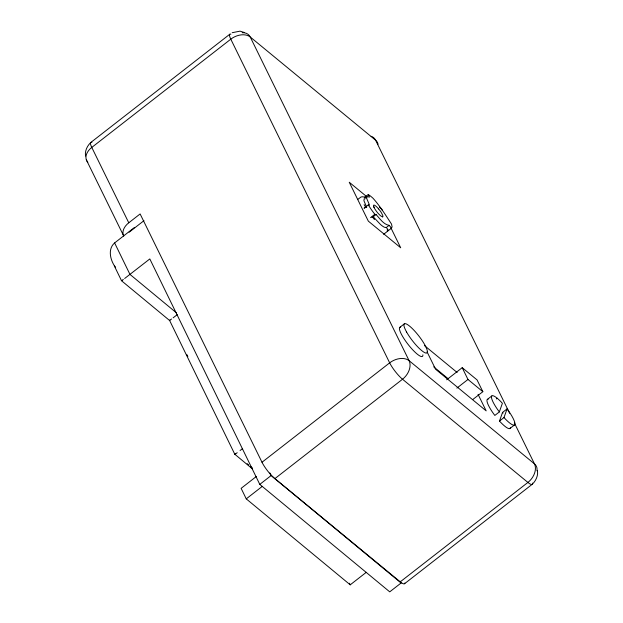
<?xml version="1.0" encoding="UTF-8"?>
<svg xmlns="http://www.w3.org/2000/svg" width="623" height="623" viewBox="0 0 623 623"><rect width="100%" height="100%" fill="white"/><g stroke="black" fill="none" stroke-linecap="round" stroke-linejoin="round"><path stroke-width="0.93" d="M499.342 411.928L502.395 403.283A18.41 3.979 52.1 0 0 491.555 396.36A18.41 3.979 52.1 0 0 499.342 411.928L494.833 415.44A18.41 3.979 52.1 0 1 488.159 399.195M499.49 421.062L502.543 412.418L507.052 408.906A18.41 3.979 52.1 0 1 514.832 424.473A18.41 3.979 52.1 0 1 503.991 417.55L499.49 421.062A18.41 3.979 52.1 0 0 510.416 427.542M503.991 417.55L507.052 408.906M383.628 234.31L391.563 228.127L392.077 226.772L391.54 224.101C385.746 215.34 380.046 206.081 373.013 198.246A21.922 4.743 52.1 0 0 368.263 194.547L364.011 197.865L365.07 197.444L366.044 198.021M387.311 231.437L387.958 230.276L387.506 228.953L386.268 227.543L384.446 227.263A18.176 3.933 52.1 0 1 380.513 224.506L373.232 216.765L370.592 217.614L374.844 214.296L376.066 214.553C379.851 218.517 383.402 224.412 389.11 225.331L391.563 228.127M114.313 265.881L121.532 280.755L169.534 320.448L169.861 320.105M234.894 454.323L235.346 453.902M122.015 280.272L121.563 280.693L123.346 279.478M134.467 227.465L114.616 242.931C107.561 248.966 110.271 260.001 114.99 266.644M229.786 34.242L90.771 142.496C87.158 145.86 84.658 151.116 85.569 156.108M123.728 236.109A14.734 9.984 -26.1 0 1 128.774 222.785L140.12 213.946L262.003 462.258A14.734 3.185 52.1 0 0 274.868 478.643L400.246 581.843A14.734 3.185 52.1 0 0 404.857 583.011M129.163 232.2L143.968 220.667M368.263 194.547L369.501 197.086L367.22 196.689A17.826 3.855 52.1 0 0 366.783 198.682L369.548 205.162L368.318 204.897L364.066 208.214L366.098 207.241M373.232 216.765L376.066 214.553M386.268 227.543L389.11 225.331M399.779 327.394L404.288 323.882M262.003 462.258L389.663 362.851A14.734 9.984 -26.1 0 1 409.101 360.67L534.479 463.87A14.734 9.984 -26.1 0 1 536.956 470.762M256.427 476.424L241.132 488.346L246.256 498.867L350.219 584.833L366.285 572.311M259.783 484.39L271.13 475.551L401.08 583.011L389.733 591.85L259.783 484.39L149.816 258.934L124.655 278.489M246.256 498.867L262.322 486.345M274.868 478.643L402.528 379.236A14.734 10.357 -50.5 0 0 409.101 360.67L250.228 36.991A14.734 10.357 -50.5 0 0 242.222 32.715M446.668 379.781L462.204 367.679L477.062 379.913L482.841 391.696L472.896 399.436M456.877 388.106L467.974 379.462L482.841 391.696M487.318 399.444L491.827 395.94M496.383 398.922L497.224 398.261M510.058 428.406L514.559 424.902M400.246 581.843L527.907 482.436A14.734 10.357 -50.5 0 0 534.479 463.87L514.349 422.869M404.568 583.704L532.229 484.289C535.842 480.925 538.342 475.668 537.431 470.677M177.282 314.631L173.124 317.831M357.524 199.578L361.13 196.946L363.186 196.728M242.604 448.56L240.073 450.522M237.207 452.711L234.933 454.354L252.385 468.846M171.574 319.007L169.62 320.409M169.588 320.424L234.855 454.385M387.047 229.98L387.864 229.576M232.2 32.7L240.042 31.15L244.317 32.505M365.07 198.76L364.128 199.134L363.918 200.699L366.713 207.373M382.506 216.874L380.474 215.737L377.818 213.019A7.39 1.596 52.1 0 1 373.707 206.563A7.39 1.596 52.1 0 1 375.319 205.707A7.328 1.581 52.1 0 1 377.024 207.21L378.62 208.954M364.066 196.86L365.654 197.6M366.892 196.775L349.246 182.243L368.333 221.142L400.69 247.775L390.933 227.893M379.391 207.062L381.595 208.876L382.444 210.605M424.419 345.547L457.134 372.476M433.748 366.861L447.875 378.488M176.465 312.855L129.966 274.4L114.616 242.931M247.144 463.66L248.624 464.883M250.835 466.713L252.307 467.928M372.235 216.679L374.493 219.592M374.844 214.296L372.982 211.859A21.766 4.704 52.1 0 1 368.318 204.897M115.605 267.501L115.232 266.987M364.105 204.632L365.748 207.28M509.645 413.267L375.599 140.191A14.734 10.357 -50.5 0 0 371.144 136.312M478.067 394.367L486.166 410.861L435.609 369.252L427.082 351.886M462.204 367.679L467.974 379.462M128.774 222.785L91.776 147.417A14.734 3.185 52.1 0 1 91.916 142.379M86.34 159.838L123.331 235.206M400.223 581.267L401.08 583.011M349.433 583.214L350.219 584.833M269.845 472.935L271.13 475.551M186.986 354.752L187.834 356.496M374.158 207.63L373.675 206.462M378.628 208.946A7.39 1.596 52.1 0 1 381.494 212.902L382.763 215.511A7.39 1.596 52.1 0 1 382.53 216.897M502.543 412.418A18.41 3.979 52.1 0 1 503.057 413.096M422.869 354.845A18.41 3.979 52.1 0 1 408.805 345.313A18.41 3.979 52.1 0 1 400.62 327.145M378.052 144.24A14.734 9.984 -26.1 0 0 375.599 140.191L250.228 36.991A14.734 9.984 -26.1 0 0 230.79 39.171L91.776 147.417A14.734 9.984 -26.1 0 0 87.843 162.276M532.509 483.09A14.734 3.185 52.1 0 1 527.907 482.436L402.528 379.236A14.734 3.185 52.1 0 1 389.663 362.851L230.79 39.171A14.734 3.185 52.1 0 1 230.923 34.133M406.609 332.059A18.41 3.979 52.1 0 0 426.662 353.046A18.41 3.979 52.1 0 0 413.695 329.98A18.41 3.979 52.1 0 0 406.609 332.059"/></g></svg>
